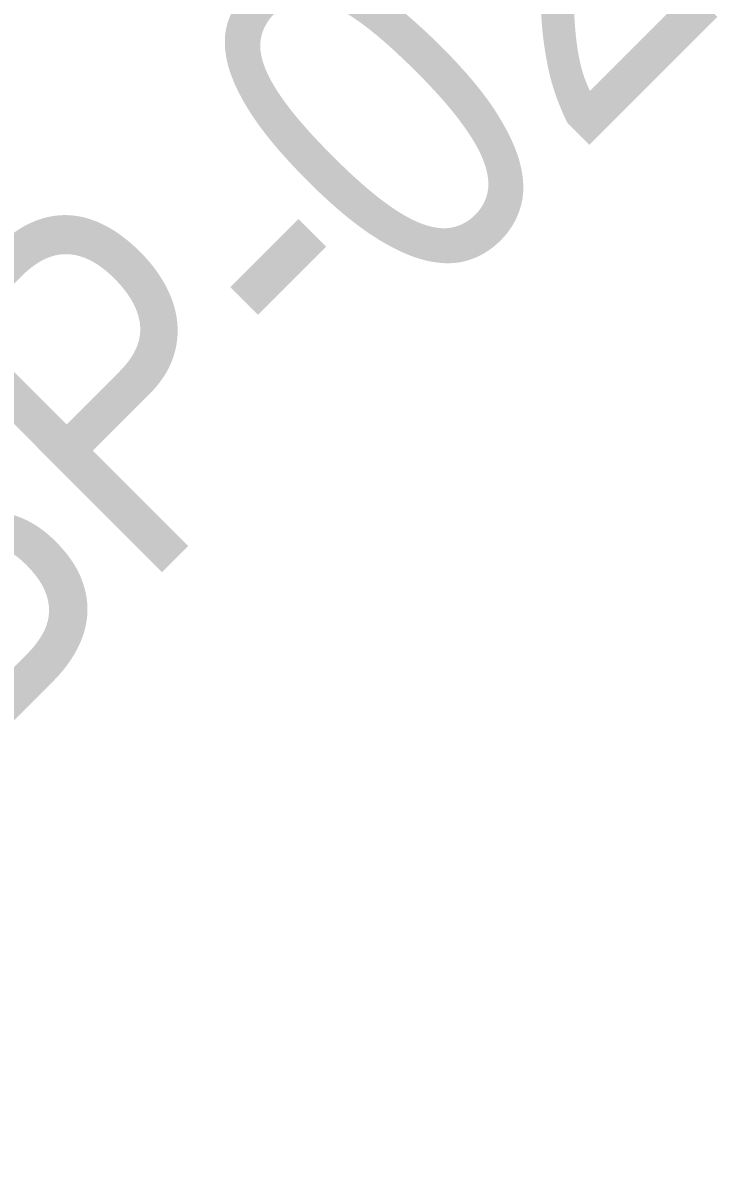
# Model space of a CAD drawing. Header units: metres. Extents: x 4 to 45, y -1 to 1222.
# Drawn here: x 10.4521 to 10.708, y 1211.5293 to 1211.9399 of the extents above; entities that cross this region are included whole.
import ezdxf

# ---------------------------------------------------------------- set-up
doc = ezdxf.new("R2010")
doc.units = ezdxf.units.M
doc.layers.add('A-FLOR', color=7, linetype='Continuous', lineweight=50)
doc.layers.add('S-FNDN-IDEN', color=7, linetype='Continuous', lineweight=18)
doc.styles.add('Arial Narrow_4', font='ARIALN.TTF', dxfattribs={"height": 0.125})

msp = doc.modelspace()

# ---------------------------------------------------------------- linework, layer by layer
at = {"layer": 'A-FLOR', "color": 252, "lineweight": 18, "true_color": 0x888888}
msp.add_open_spline([(9.14245, 1211.93632), (9.14435, 1211.92589), (9.14812, 1211.90529), (9.15377, 1211.87476), (9.15946, 1211.84445), (9.16501, 1211.81553), (9.17051, 1211.78795), (9.17505, 1211.76634), (9.17869, 1211.74979), (9.18145, 1211.73767), (9.18422, 1211.72589), (9.18798, 1211.71052), (9.19294, 1211.69121), (9.20137, 1211.66042), (9.21284, 1211.62206), (9.22794, 1211.5768), (9.24441, 1211.53226), (9.26221, 1211.48851), (9.28125, 1211.44582), (9.30172, 1211.40373), (9.33105, 1211.34815), (9.37129, 1211.28006), (9.42465, 1211.20161), (9.47282, 1211.1398), (9.51344, 1211.09264), (9.54499, 1211.05839), (9.57773, 1211.0251), (9.6232, 1210.98178), (9.67098, 1210.9404), (9.72038, 1210.90158), (9.75818, 1210.8738), (9.79673, 1210.84735), (9.83578, 1210.82239), (9.87521, 1210.79906), (9.90783, 1210.78128), (9.93531, 1210.76718), (9.95671, 1210.75662), (9.97518, 1210.74783), (9.99033, 1210.7408), (10.00576, 1210.73375), (10.02515, 1210.72511), (10.04659, 1210.71595), (10.06703, 1210.70766), (10.08314, 1210.70152), (10.09627, 1210.69674), (10.10985, 1210.69194), (10.12752, 1210.68596), (10.14968, 1210.67886), (10.17245, 1210.67195), (10.19554, 1210.66531), (10.21886, 1210.65898), (10.24245, 1210.65293), (10.26586, 1210.64728), (10.28883, 1210.64213), (10.31155, 1210.63741), (10.33379, 1210.63319), (10.35181, 1210.63012), (10.3662, 1210.62787), (10.37527, 1210.62654), (10.38253, 1210.62552), (10.38977, 1210.62454), (10.40302, 1210.62283), (10.42384, 1210.62034), (10.44247, 1210.61827), (10.45228, 1210.6172)], degree=3, knots=[0, 0, 0, 0, 0.011905, 0.02381, 0.035714, 0.047619, 0.059524, 0.071429, 0.077381, 0.083333, 0.089286, 0.095238, 0.107143, 0.119048, 0.142857, 0.166667, 0.190476, 0.214286, 0.238095, 0.261905, 0.285714, 0.333333, 0.380952, 0.428571, 0.452381, 0.47619, 0.5, 0.52381, 0.571429, 0.595238, 0.619048, 0.642857, 0.666667, 0.690476, 0.714286, 0.72619, 0.738095, 0.75, 0.755952, 0.761905, 0.77381, 0.785714, 0.797619, 0.809524, 0.815476, 0.821429, 0.833333, 0.845238, 0.857143, 0.869048, 0.880952, 0.892857, 0.904762, 0.916667, 0.928571, 0.940476, 0.952381, 0.958333, 0.964286, 0.967262, 0.970238, 0.97619, 0.988095, 1, 1, 1, 1], dxfattribs=at)

# ---------------------------------------------------------------- next in the draw order: texts
at = {"layer": 'S-FNDN-IDEN', "lineweight": 9, "insert": (10.09072, 1211.50659), "char_height": 0.125, "attachment_point": 1, "rotation": 45, "style": 'Arial Narrow_4', "bg_fill": 3, "box_fill_scale": 1, "bg_fill_color": 256, "bg_fill_true_color": 13158600, "bg_fill_transparency": 0}
msp.add_mtext('SOP-BP-02', dxfattribs=at)

doc.saveas('drawing.dxf')
